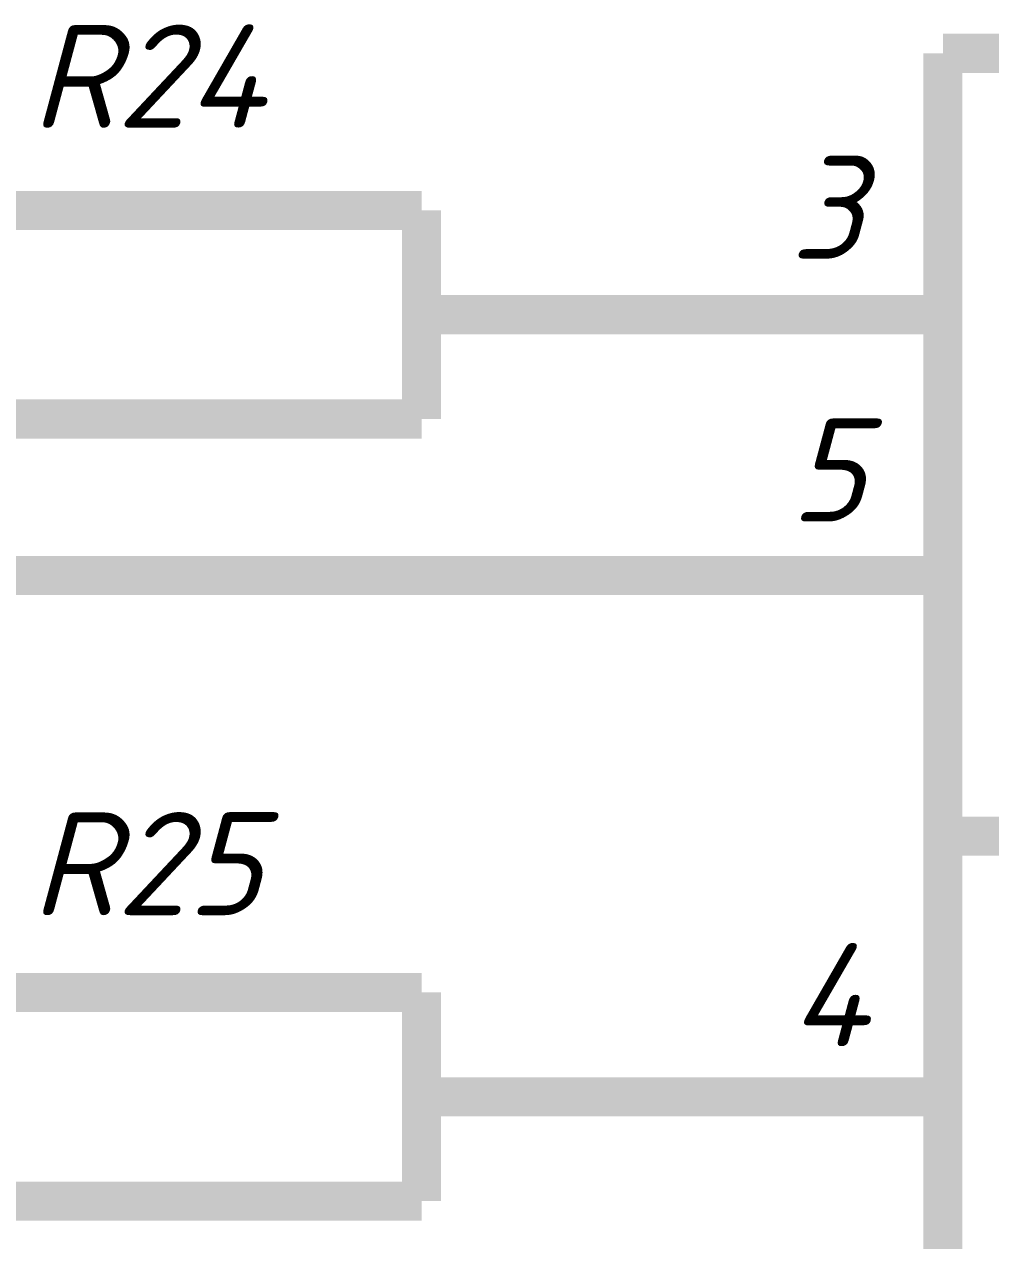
# Model space of a CAD drawing. Header units: inches. Extents: x 0 to 841, y 0 to 594.
# Drawn here: x 239.9 to 258.43, y 444.74 to 468.06 of the extents above; entities that cross this region are included whole.
import ezdxf

# ---------------------------------------------------------------- set-up
doc = ezdxf.new("R2010")
doc.units = ezdxf.units.IN
doc.layers.add('Sheet', color=255, linetype='Continuous')
doc.styles.get("Standard").update_dxf_attribs({"font": 'isocpeui.ttf'})

msp = doc.modelspace()

# ---------------------------------------------------------------- linework, layer by layer
at = {"layer": 'Sheet'}
for points in [[(257.512, 467.499, 0.749, 0.749, 0), (257.512, 442.49, 0.749, 0.749, 0)], [(292.513, 467.499, 0.749, 0.749, 0), (257.512, 467.499, 0.749, 0.749, 0)], [(247.519, 464.489, 0.749, 0.749, 0), (237.514, 464.489, 0.749, 0.749, 0)], [(247.519, 460.491, 0.749, 0.749, 0), (247.519, 464.489, 0.749, 0.749, 0)], [(247.519, 462.49, 0.749, 0.749, 0), (252.516, 462.49, 0.749, 0.749, 0)], [(257.512, 462.49, 0.749, 0.749, 0), (252.516, 462.49, 0.749, 0.749, 0)], [(247.519, 462.49, 0.3, 0.3, 0), (252.516, 462.49, 0.3, 0.3, 0)], [(257.512, 462.49, 0.3, 0.3, 0), (252.516, 462.49, 0.3, 0.3, 0)], [(237.514, 460.491, 0.749, 0.749, 0), (247.519, 460.491, 0.749, 0.749, 0)], [(252.516, 457.493, 0.749, 0.749, 0), (232.517, 457.493, 0.749, 0.749, 0), (232.517, 447.499, 0.749, 0.749, 0)], [(257.512, 457.493, 0.749, 0.749, 0), (252.516, 457.493, 0.749, 0.749, 0)], [(257.512, 457.493, 0.3, 0.3, 0), (252.516, 457.493, 0.3, 0.3, 0)], [(257.512, 452.496, 0.749, 0.749, 0), (270.01, 452.496, 0.749, 0.749, 0)], [(247.519, 449.498, 0.749, 0.749, 0), (237.514, 449.498, 0.749, 0.749, 0)], [(247.519, 445.5, 0.749, 0.749, 0), (247.519, 449.498, 0.749, 0.749, 0)], [(247.519, 447.499, 0.749, 0.749, 0), (252.516, 447.499, 0.749, 0.749, 0)], [(257.512, 447.499, 0.749, 0.749, 0), (252.516, 447.499, 0.749, 0.749, 0)], [(247.519, 447.499, 0.3, 0.3, 0), (252.516, 447.499, 0.3, 0.3, 0)], [(257.512, 447.499, 0.3, 0.3, 0), (252.516, 447.499, 0.3, 0.3, 0)], [(237.514, 445.5, 0.749, 0.749, 0), (247.519, 445.5, 0.749, 0.749, 0)]]:
    msp.add_lwpolyline(points, format="xyseb", dxfattribs=at)

# ---------------------------------------------------------------- texts
for s, height, p in [('R24', 1.9764, (240.029, 466.073)), ('3', 1.976, (254.582, 463.557)), ('5', 1.976, (254.582, 458.526)), ('R25', 1.9764, (240.029, 450.98)), ('4', 1.976, (254.582, 448.465))]:
    msp.add_text(s, height=height, dxfattribs=at).set_placement(p)

doc.saveas('drawing.dxf')
